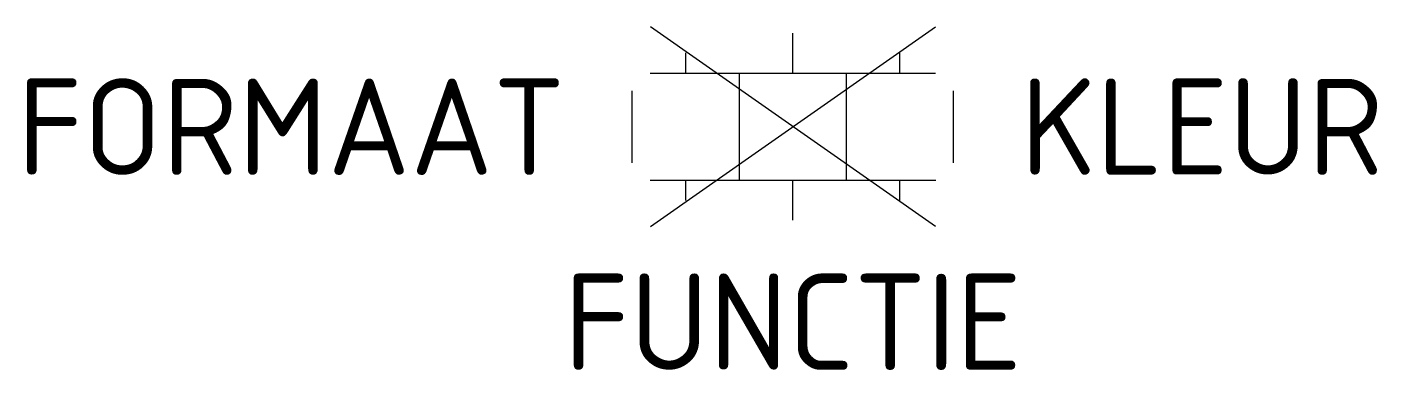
# Model space of a CAD drawing. Header units: metres. Extents: x -14.3 to 10.9, y -4.6 to 1.9.
import ezdxf
from ezdxf.enums import TextEntityAlignment as Align

# ---------------------------------------------------------------- set-up
doc = ezdxf.new("R2010")
doc.units = ezdxf.units.M
doc.styles.add('NLCS-ISO', font='NLCS-ISO.ttf')

msp = doc.modelspace()

# ---------------------------------------------------------------- linework, layer by layer
for p, q in [((-2.662, -1.864), (2.662, 1.864)), ((2.662, -1.864), (-2.662, 1.864)), ((0, 1.002), (0, 1.75)), ((-2, 1.002), (-2, 1.379)), ((2, 1.002), (2, 1.379)), ((-2.664, 1.002), (-2, 1.002)), ((-2, 1.002), (0, 1.002)), ((-1, -0.998), (-1, 1.002)), ((0, 1.002), (2, 1.002)), ((1, -0.998), (1, 1.002)), ((2, 1.002), (2.664, 1.002)), ((-3, -0.673), (-3, 0.673)), ((3, -0.673), (3, 0.673)), ((-2.668, -0.998), (-2, -0.998)), ((-2, -1.379), (-2, -0.998)), ((-2, -0.998), (0, -0.998)), ((0, -1.75), (0, -0.998)), ((0, -0.998), (2, -0.998)), ((2, -1.379), (2, -0.998)), ((2, -0.998), (2.668, -0.998))]:
    msp.add_line(p, q)

# ---------------------------------------------------------------- texts
at = {"style": 'NLCS-ISO'}
msp.add_attdef('FORMAAT', text='', height=1.8, dxfattribs=at).set_placement((-4.25, 0), align=Align.MIDDLE_RIGHT)
msp.add_attdef('KLEUR', text='', height=1.8, dxfattribs=at).set_placement((4.25, 0), align=Align.MIDDLE_LEFT)
at = {"style": 'NLCS-ISO', "flags": 1}
msp.add_attdef('FUNCTIE', text='', height=1.8, dxfattribs=at).set_placement((0, -2.75), align=Align.TOP_CENTER)

doc.saveas('drawing.dxf')
